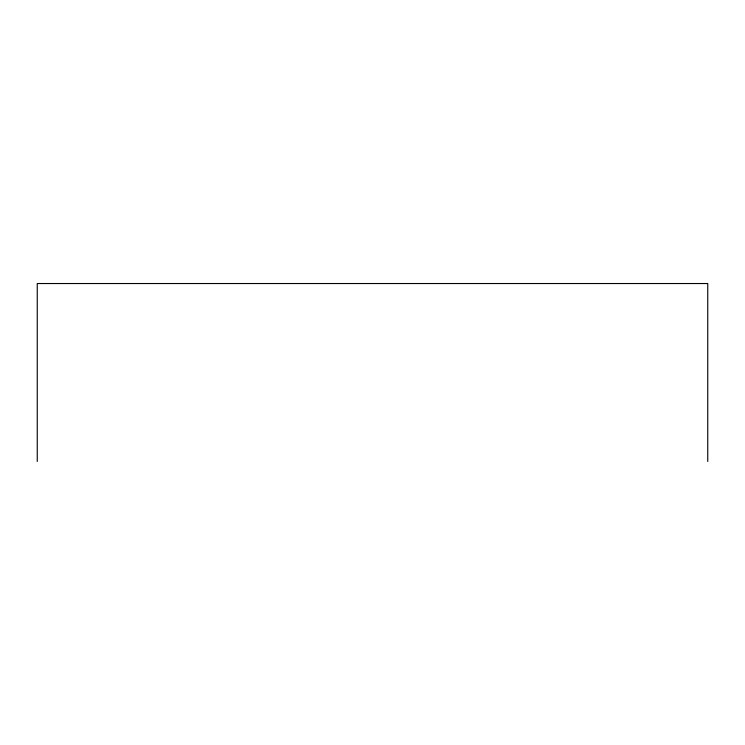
<?xml version="1.0" encoding="UTF-8"?>
<svg xmlns="http://www.w3.org/2000/svg" width="745" height="745" viewBox="0 0 745 745"><rect width="100%" height="100%" fill="white"/><g stroke="black" fill="none" stroke-linecap="round" stroke-linejoin="round"><path stroke-width="1.12" d="M707.75 461.472L707.75 283.528L37.25 283.528L37.25 461.472"/></g></svg>
